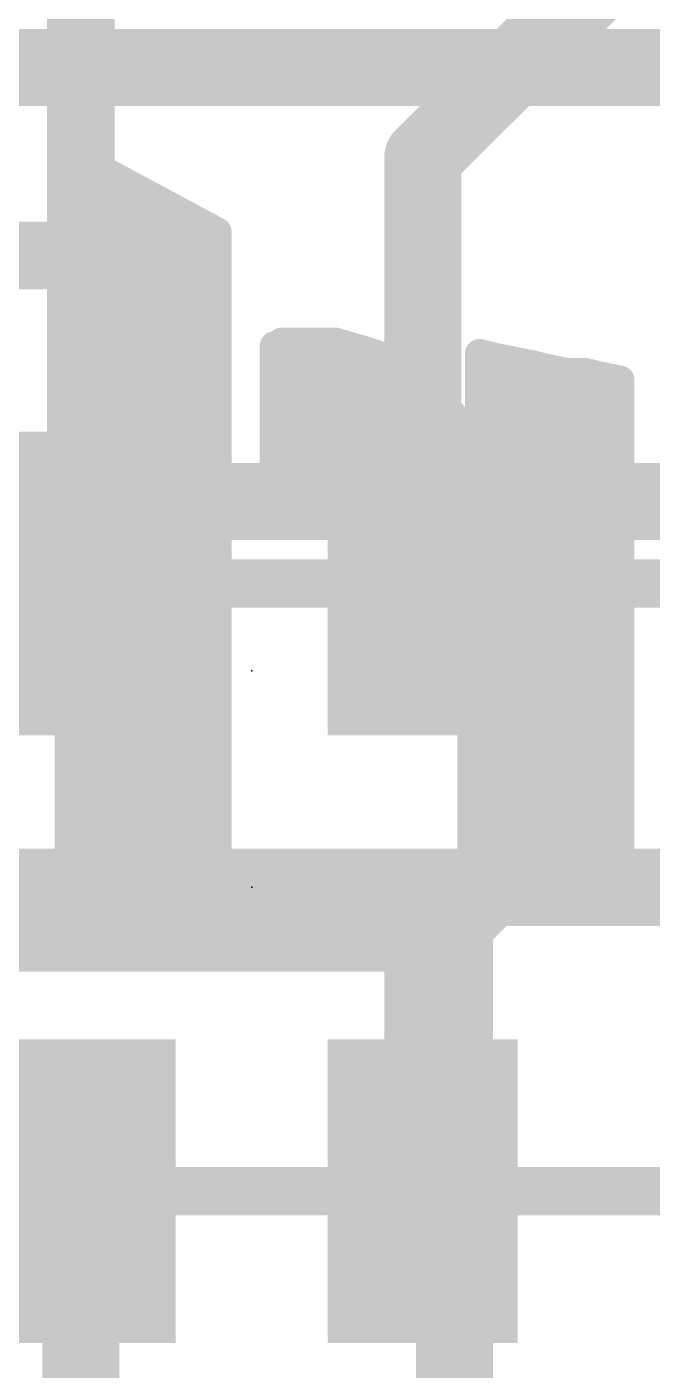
# Model space of a CAD drawing. Extents: x -31.8 to 54.9, y -9.4 to 30.
# Drawn here: x 12.108 to 13.754, y 10.159 to 13.696 of the extents above; entities that cross this region are included whole.
import ezdxf

# ---------------------------------------------------------------- set-up
doc = ezdxf.new("R2010")
doc.units = 0
for name, color, linetype in [('1', 12, 'CONTINUOUS'), ('16', 132, 'CONTINUOUS'), ('22', 253, 'CONTINUOUS'), ('23', 53, 'CONTINUOUS'), ('24', 53, 'CONTINUOUS'), ('51', 253, 'CONTINUOUS')]:
    doc.layers.add(name, color=color, linetype=linetype)

# ---------------------------------------------------------------- blocks, each defined once
blk = doc.blocks.new('RECT')
blk.add_solid([(-0.5, -0.5), (0.5, -0.5), (-0.5, 0.5), (0.5, 0.5)])

msp = doc.modelspace()

# ---------------------------------------------------------------- linework, layer by layer
at = {"layer": '1'}
for points, const_width in [([(15.394, 15.5957), (13.15, 13.3517)], 0.2032), ([(12.25, 13.901), (12.25, 13.1)], 0.1778), ([(13.15, 13.3517), (13.15, 12.23)], 0.2032), ([(10.8077, 13.0937), (12.2437, 13.0937)], 0.1778), ([(12.2437, 13.0937), (12.25, 13.1)], 0.1778), ([(12.25, 13.1), (12.25, 12.23)], 0.1778), ([(13.3286, 11.43), (13.208, 11.3094)], 0.2032), ([(13.3286, 11.43), (15.66, 11.43)], 0.2032), ([(8.7566, 11.3094), (13.208, 11.3094)], 0.2032), ([(13.15, 11.2514), (13.208, 11.3094)], 0.2032), ([(13.15, 10.63), (13.15, 11.2514)], 0.2032), ([(12.25, 9.721), (12.25, 10.63)], 0.2032)]:
    msp.add_lwpolyline(points, dxfattribs=dict(at, const_width=const_width))
for points, const_width in [([(13.2008, 13.3517, 1), (13.0992, 13.3517)], 0.1016), ([(13.1141, 13.3876, 1), (13.1859, 13.3158)], 0.1016), ([(12.2123, 13.1251, 1), (12.2751, 13.0623)], 0.0889), ([(12.2944, 13.1, 1), (12.2056, 13.1)], 0.0889), ([(12.2814, 13.0686, 1), (12.2186, 13.1314)], 0.0889), ([(12.2437, 13.0493, 1), (12.2437, 13.1381)], 0.0889), ([(12.2056, 13.1, 1), (12.2944, 13.1)], 0.0889), ([(13.0992, 12.23, 1), (13.2008, 12.23)], 0.1016), ([(12.2056, 12.23, 1), (12.2944, 12.23)], 0.0889), ([(13.3286, 11.4808, 1), (13.3286, 11.3792)], 0.1016), ([(13.3645, 11.3941, 1), (13.2927, 11.4659)], 0.1016), ([(13.1721, 11.3453, 1), (13.2439, 11.2735)], 0.1016), ([(13.2439, 11.2735, 1), (13.1721, 11.3453)], 0.1016), ([(13.208, 11.2586, 1), (13.208, 11.3602)], 0.1016), ([(13.2008, 11.2514, 1), (13.0992, 11.2514)], 0.1016), ([(13.1141, 11.2873, 1), (13.1859, 11.2155)], 0.1016), ([(12.3008, 10.63, 1), (12.1992, 10.63)], 0.1016), ([(13.0992, 10.63, 1), (13.2008, 10.63)], 0.1016)]:
    msp.add_lwpolyline(points, format="xyb", dxfattribs=dict(at, const_width=const_width))
at = {"layer": '16', "const_width": 0.2032}
for points in [[(14.1251, 12.446), (10.5394, 12.446)], [(8.2788, 11.43), (13.2334, 11.43)], [(20.32, 11.43), (13.2334, 11.43)], [(13.2334, 9.6647), (13.2334, 11.43)]]:
    msp.add_lwpolyline(points, dxfattribs=at)
at = {"layer": '16', "const_width": 0.1016}
for points in [[(13.2334, 11.4808, 1), (13.2334, 11.3792)], [(13.2842, 11.43, 1), (13.1826, 11.43)], [(13.2334, 11.3792, 1), (13.2334, 11.4808)]]:
    msp.add_lwpolyline(points, format="xyb", dxfattribs=at)
at = {"layer": '22'}
for points, const_width in [([(9.652, 13.589), (15.748, 13.589)], 0.2032), ([(12.609, 13.156), (12.219, 13.366)], 0.0762), ([(12.219, 13.366), (12.219, 12.326)], 0.0762), ([(12.219, 13.335), (12.2766, 13.335)], 0.0762), ([(12.219, 13.2588), (12.4181, 13.2588)], 0.0762), ([(12.219, 13.1826), (12.5596, 13.1826)], 0.0762), ([(12.609, 11.416), (12.609, 13.156)], 0.0762), ([(12.219, 13.1064), (12.609, 13.1064)], 0.0762), ([(12.219, 13.0302), (12.609, 13.0302)], 0.0762), ([(12.219, 12.954), (12.609, 12.954)], 0.0762), ([(12.219, 12.8778), (12.609, 12.8778)], 0.0762), ([(12.769, 12.856), (12.759, 12.856)], 0.0762), ([(12.759, 12.856), (12.759, 12.496)], 0.0762), ([(12.779, 12.866), (12.769, 12.856)], 0.0762), ([(12.919, 12.866), (12.779, 12.866)], 0.0762), ([(12.989, 12.846), (12.919, 12.866)], 0.0762), ([(13.049, 12.826), (12.989, 12.846)], 0.0762), ([(12.219, 12.326), (11.729, 12.836)], 0.0762), ([(13.119, 12.786), (13.049, 12.826)], 0.0762), ([(13.339, 12.826), (13.299, 12.836)], 0.0762), ([(13.299, 12.836), (13.299, 12.566)], 0.0762), ([(13.439, 12.806), (13.339, 12.826)], 0.0762), ([(13.479, 12.796), (13.439, 12.806)], 0.0762), ([(12.219, 12.8016), (12.609, 12.8016)], 0.0762), ([(12.759, 12.8016), (13.0917, 12.8016)], 0.0762), ([(13.169, 12.746), (13.119, 12.786)], 0.0762), ([(13.299, 12.8016), (13.4566, 12.8016)], 0.0762), ([(13.529, 12.786), (13.479, 12.796)], 0.0762), ([(13.579, 12.786), (13.529, 12.786)], 0.0762), ([(13.619, 12.776), (13.579, 12.786)], 0.0762), ([(13.669, 12.766), (13.619, 12.776)], 0.0762), ([(13.219, 12.686), (13.169, 12.746)], 0.0762), ([(13.669, 11.416), (13.669, 12.766)], 0.0762), ([(12.219, 12.7254), (12.609, 12.7254)], 0.0762), ([(12.759, 12.7254), (13.1862, 12.7254)], 0.0762), ([(13.299, 12.7254), (13.669, 12.7254)], 0.0762), ([(13.259, 12.636), (13.219, 12.686)], 0.0762), ([(12.219, 12.6492), (12.609, 12.6492)], 0.0762), ([(12.759, 12.6492), (13.2484, 12.6492)], 0.0762), ([(13.299, 12.566), (13.259, 12.636)], 0.0762), ([(13.299, 12.6492), (13.669, 12.6492)], 0.0762), ([(12.219, 12.573), (12.609, 12.573)], 0.0762), ([(12.759, 12.573), (13.295, 12.573)], 0.0762), ([(13.299, 12.573), (13.669, 12.573)], 0.0762), ([(12.219, 12.4968), (12.609, 12.4968)], 0.0762), ([(12.759, 12.4968), (12.7706, 12.4968)], 0.0762), ([(12.759, 12.496), (12.769, 12.496)], 0.0762), ([(12.769, 12.496), (12.789, 12.506)], 0.0762), ([(12.789, 12.506), (12.899, 12.506)], 0.0762), ([(12.899, 12.506), (12.999, 12.496)], 0.0762), ([(12.991, 12.4968), (13.669, 12.4968)], 0.0762), ([(12.999, 12.496), (13.079, 12.476)], 0.0762), ([(13.079, 12.476), (13.149, 12.436)], 0.0762), ([(11.6924, 12.4206), (12.1281, 12.4206)], 0.0762), ([(12.219, 12.4206), (12.609, 12.4206)], 0.0762), ([(13.149, 12.436), (13.199, 12.376)], 0.0762), ([(13.1618, 12.4206), (13.669, 12.4206)], 0.0762), ([(11.7701, 12.3444), (12.2013, 12.3444)], 0.0762), ([(12.219, 12.3444), (12.609, 12.3444)], 0.0762), ([(13.199, 12.376), (13.239, 12.306)], 0.0762), ([(13.2171, 12.3444), (13.669, 12.3444)], 0.0762), ([(13.239, 12.306), (13.259, 12.236)], 0.0762), ([(11.7677, 12.2682), (12.609, 12.2682)], 0.0762), ([(13.2498, 12.2682), (13.669, 12.2682)], 0.0762), ([(13.259, 12.236), (13.279, 12.146)], 0.0762), ([(11.7177, 12.192), (12.609, 12.192)], 0.0762), ([(13.2688, 12.192), (13.669, 12.192)], 0.0762), ([(13.279, 12.146), (13.279, 11.416)], 0.0762), ([(11.6678, 12.1158), (12.609, 12.1158)], 0.0762), ([(13.279, 12.1158), (13.669, 12.1158)], 0.0762), ([(12.069, 12.046), (12.219, 11.906)], 0.0762), ([(12.0759, 12.0396), (12.609, 12.0396)], 0.0762), ([(13.279, 12.0396), (13.669, 12.0396)], 0.0762), ([(12.1575, 11.9634), (12.609, 11.9634)], 0.0762), ([(13.279, 11.9634), (13.669, 11.9634)], 0.0762), ([(12.219, 11.906), (12.219, 11.416)], 0.0762), ([(12.219, 11.8872), (12.609, 11.8872)], 0.0762), ([(13.279, 11.8872), (13.669, 11.8872)], 0.0762), ([(12.219, 11.811), (12.609, 11.811)], 0.0762), ([(13.279, 11.811), (13.669, 11.811)], 0.0762), ([(12.219, 11.7348), (12.609, 11.7348)], 0.0762), ([(13.279, 11.7348), (13.669, 11.7348)], 0.0762), ([(12.219, 11.6586), (12.609, 11.6586)], 0.0762), ([(13.279, 11.6586), (13.669, 11.6586)], 0.0762), ([(12.219, 11.5824), (12.609, 11.5824)], 0.0762), ([(13.279, 11.5824), (13.669, 11.5824)], 0.0762), ([(12.219, 11.5062), (12.609, 11.5062)], 0.0762), ([(13.279, 11.5062), (13.669, 11.5062)], 0.0762), ([(12.219, 11.43), (12.609, 11.43)], 0.0762), ([(13.279, 11.43), (13.669, 11.43)], 0.0762), ([(12.219, 11.416), (12.609, 11.416)], 0.0762), ([(13.279, 11.416), (13.669, 11.416)], 0.0762)]:
    msp.add_lwpolyline(points, dxfattribs=dict(at, const_width=const_width))
at = {"layer": '22', "const_width": 0.0381}
for points in [[(12.228, 13.3828, 1), (12.21, 13.3492)], [(12.2381, 13.366, 1), (12.2, 13.366)], [(12.219, 13.3541, 1), (12.219, 13.316)], [(12.2766, 13.316, 1), (12.2766, 13.3541)], [(12.219, 13.2779, 1), (12.219, 13.2398)], [(12.4181, 13.2398, 1), (12.4181, 13.2779)], [(12.219, 13.2017, 1), (12.219, 13.1636)], [(12.5596, 13.1636, 1), (12.5596, 13.2017)], [(12.628, 13.156, 1), (12.5899, 13.156)], [(12.6, 13.1392, 1), (12.618, 13.1728)], [(12.219, 13.1255, 1), (12.219, 13.0874)], [(12.609, 13.0874, 1), (12.609, 13.1255)], [(12.219, 13.0493, 1), (12.219, 13.0112)], [(12.609, 13.0112, 1), (12.609, 13.0493)], [(12.219, 12.9731, 1), (12.219, 12.935)], [(12.609, 12.935, 1), (12.609, 12.9731)], [(12.219, 12.8969, 1), (12.219, 12.8588)], [(12.609, 12.8588, 1), (12.609, 12.8969)], [(12.759, 12.875, 1), (12.759, 12.8369)], [(12.7781, 12.856, 1), (12.74, 12.856)], [(12.7555, 12.8695, 1), (12.7825, 12.8425)], [(12.779, 12.8851, 1), (12.779, 12.847)], [(12.7925, 12.8525, 1), (12.7655, 12.8795)], [(12.769, 12.8369, 1), (12.769, 12.875)], [(12.9242, 12.8843, 1), (12.9138, 12.8477)], [(12.919, 12.847, 1), (12.919, 12.8851)], [(12.995, 12.8641, 1), (12.983, 12.8279)], [(12.9838, 12.8277, 1), (12.9942, 12.8643)], [(13.0585, 12.8425, 1), (13.0395, 12.8095)], [(13.043, 12.8079, 1), (13.055, 12.8441)], [(13.3036, 12.8545, 1), (13.2944, 12.8175)], [(13.3181, 12.836, 1), (13.28, 12.836)], [(13.3427, 12.8447, 1), (13.3353, 12.8073)], [(13.3344, 12.8075, 1), (13.3436, 12.8445)], [(13.4436, 12.8245, 1), (13.4344, 12.7875)], [(13.4353, 12.7873, 1), (13.4427, 12.8247)], [(12.219, 12.8207, 1), (12.219, 12.7826)], [(12.609, 12.7826, 1), (12.609, 12.8207)], [(12.759, 12.8207, 1), (12.759, 12.7826)], [(13.0917, 12.7826, 1), (13.0917, 12.8207)], [(13.1309, 12.8009, 1), (13.1071, 12.7711)], [(13.1095, 12.7695, 1), (13.1285, 12.8025)], [(13.299, 12.8207, 1), (13.299, 12.7826)], [(13.4566, 12.7826, 1), (13.4566, 12.8207)], [(13.4827, 12.8147, 1), (13.4753, 12.7773)], [(13.4744, 12.7775, 1), (13.4836, 12.8145)], [(13.529, 12.8051, 1), (13.529, 12.767)], [(13.5253, 12.7673, 1), (13.5327, 12.8047)], [(13.5836, 12.8045, 1), (13.5744, 12.7675)], [(13.579, 12.767, 1), (13.579, 12.8051)], [(13.6227, 12.7947, 1), (13.6153, 12.7573)], [(13.6144, 12.7575, 1), (13.6236, 12.7945)], [(13.1836, 12.7582, 1), (13.1544, 12.7338)], [(13.1571, 12.7311, 1), (13.1809, 12.7609)], [(13.6881, 12.766, 1), (13.65, 12.766)], [(13.6653, 12.7473, 1), (13.6727, 12.7847)], [(12.219, 12.7445, 1), (12.219, 12.7064)], [(12.609, 12.7064, 1), (12.609, 12.7445)], [(12.759, 12.7445, 1), (12.759, 12.7064)], [(13.1862, 12.7064, 1), (13.1862, 12.7445)], [(13.299, 12.7445, 1), (13.299, 12.7064)], [(13.669, 12.7064, 1), (13.669, 12.7445)], [(13.2339, 12.6979, 1), (13.2041, 12.6741)], [(13.2044, 12.6738, 1), (13.2336, 12.6982)], [(12.219, 12.6683, 1), (12.219, 12.6302)], [(12.609, 12.6302, 1), (12.609, 12.6683)], [(12.759, 12.6683, 1), (12.759, 12.6302)], [(13.2755, 12.6455, 1), (13.2425, 12.6265)], [(13.2441, 12.6241, 1), (13.2739, 12.6479)], [(13.2484, 12.6302, 1), (13.2484, 12.6683)], [(13.299, 12.6683, 1), (13.299, 12.6302)], [(13.669, 12.6302, 1), (13.669, 12.6683)], [(12.219, 12.5921, 1), (12.219, 12.554)], [(12.609, 12.554, 1), (12.609, 12.5921)], [(12.759, 12.5921, 1), (12.759, 12.554)], [(13.299, 12.5921, 1), (13.299, 12.554)], [(13.2825, 12.5565, 1), (13.3155, 12.5755)], [(13.295, 12.554, 1), (13.295, 12.5921)], [(13.669, 12.554, 1), (13.669, 12.5921)], [(13.28, 12.566, 1), (13.3181, 12.566)], [(12.219, 12.5159, 1), (12.219, 12.4778)], [(12.609, 12.4778, 1), (12.609, 12.5159)], [(12.759, 12.5159, 1), (12.759, 12.4778)], [(12.759, 12.5151, 1), (12.759, 12.477)], [(12.7605, 12.513, 1), (12.7775, 12.479)], [(12.769, 12.477, 1), (12.769, 12.5151)], [(12.789, 12.5251, 1), (12.789, 12.487)], [(12.7706, 12.4778, 1), (12.7706, 12.5159)], [(12.7975, 12.489, 1), (12.7805, 12.523)], [(12.9009, 12.525, 1), (12.8971, 12.487)], [(12.899, 12.487, 1), (12.899, 12.5251)], [(12.991, 12.5159, 1), (12.991, 12.4778)], [(13.0036, 12.5145, 1), (12.9944, 12.4775)], [(12.9971, 12.477, 1), (13.0009, 12.515)], [(13.669, 12.4778, 1), (13.669, 12.5159)], [(12.74, 12.496, 1), (12.7781, 12.496)], [(13.0885, 12.4925, 1), (13.0695, 12.4595)], [(13.0744, 12.4575, 1), (13.0836, 12.4945)], [(12.1281, 12.4016, 1), (12.1281, 12.4397)], [(12.219, 12.4397, 1), (12.219, 12.4016)], [(12.609, 12.4016, 1), (12.609, 12.4397)], [(13.1636, 12.4482, 1), (13.1344, 12.4238)], [(13.1395, 12.4195, 1), (13.1585, 12.4525)], [(13.1618, 12.4397, 1), (13.1618, 12.4016)], [(13.669, 12.4016, 1), (13.669, 12.4397)], [(12.219, 12.3635, 1), (12.219, 12.3254)], [(12.2013, 12.3254, 1), (12.2013, 12.3635)], [(12.609, 12.3254, 1), (12.609, 12.3635)], [(13.2155, 12.3855, 1), (13.1825, 12.3665)], [(13.1844, 12.3638, 1), (13.2136, 12.3882)], [(13.2171, 12.3635, 1), (13.2171, 12.3254)], [(13.669, 12.3254, 1), (13.669, 12.3635)], [(12.2053, 12.3128, 1), (12.2327, 12.3392)], [(12.2, 12.326, 1), (12.2381, 12.326)], [(13.2573, 12.3112, 1), (13.2207, 12.3008)], [(13.2225, 12.2965, 1), (13.2555, 12.3155)], [(12.609, 12.2492, 1), (12.609, 12.2873)], [(13.2498, 12.2873, 1), (13.2498, 12.2492)], [(13.669, 12.2492, 1), (13.669, 12.2873)], [(13.2776, 12.2401, 1), (13.2404, 12.2319)], [(13.2407, 12.2308, 1), (13.2773, 12.2412)], [(12.609, 12.173, 1), (12.609, 12.2111)], [(13.2688, 12.2111, 1), (13.2688, 12.173)], [(13.669, 12.173, 1), (13.669, 12.2111)], [(13.298, 12.146, 1), (13.2599, 12.146)], [(13.2604, 12.1419, 1), (13.2976, 12.1501)], [(12.609, 12.0968, 1), (12.609, 12.1349)], [(13.279, 12.1349, 1), (13.279, 12.0968)], [(13.669, 12.0968, 1), (13.669, 12.1349)], [(12.609, 12.0206, 1), (12.609, 12.0587)], [(13.279, 12.0587, 1), (13.279, 12.0206)], [(13.669, 12.0206, 1), (13.669, 12.0587)], [(12.1575, 11.9825, 1), (12.1575, 11.9444)], [(12.609, 11.9444, 1), (12.609, 11.9825)], [(13.279, 11.9825, 1), (13.279, 11.9444)], [(13.669, 11.9444, 1), (13.669, 11.9825)], [(12.219, 11.9063, 1), (12.219, 11.8681)], [(12.2381, 11.906, 1), (12.2, 11.906)], [(12.206, 11.8921, 1), (12.232, 11.9199)], [(12.609, 11.8681, 1), (12.609, 11.9063)], [(13.279, 11.9063, 1), (13.279, 11.8681)], [(13.669, 11.8681, 1), (13.669, 11.9063)], [(12.219, 11.83, 1), (12.219, 11.7919)], [(12.609, 11.7919, 1), (12.609, 11.83)], [(13.279, 11.83, 1), (13.279, 11.7919)], [(13.669, 11.7919, 1), (13.669, 11.83)], [(12.219, 11.7538, 1), (12.219, 11.7157)], [(12.609, 11.7157, 1), (12.609, 11.7538)], [(13.279, 11.7538, 1), (13.279, 11.7157)], [(13.669, 11.7157, 1), (13.669, 11.7538)], [(12.219, 11.6776, 1), (12.219, 11.6395)], [(12.609, 11.6395, 1), (12.609, 11.6776)], [(13.279, 11.6776, 1), (13.279, 11.6395)], [(13.669, 11.6395, 1), (13.669, 11.6776)], [(12.219, 11.6014, 1), (12.219, 11.5633)], [(12.609, 11.5633, 1), (12.609, 11.6014)], [(13.279, 11.6014, 1), (13.279, 11.5633)], [(13.669, 11.5633, 1), (13.669, 11.6014)], [(12.219, 11.5252, 1), (12.219, 11.4871)], [(12.609, 11.4871, 1), (12.609, 11.5252)], [(13.279, 11.5252, 1), (13.279, 11.4871)], [(13.669, 11.4871, 1), (13.669, 11.5252)], [(12.219, 11.449, 1), (12.219, 11.4109)], [(12.609, 11.4109, 1), (12.609, 11.449)], [(13.279, 11.449, 1), (13.279, 11.4109)], [(13.669, 11.4109, 1), (13.669, 11.449)], [(12.219, 11.4351, 1), (12.219, 11.397)], [(12.2, 11.416, 1), (12.2381, 11.416)], [(12.5899, 11.416, 1), (12.628, 11.416)], [(12.609, 11.397, 1), (12.609, 11.4351)], [(13.279, 11.4351, 1), (13.279, 11.397)], [(13.2599, 11.416, 1), (13.298, 11.416)], [(13.65, 11.416, 1), (13.6881, 11.416)], [(13.669, 11.397, 1), (13.669, 11.4351)]]:
    msp.add_lwpolyline(points, format="xyb", dxfattribs=at)
at = {"layer": '23'}
msp.add_point((12.7, 11.43), dxfattribs=at)
at = {"layer": '24'}
msp.add_point((12.7, 12), dxfattribs=at)
at = {"layer": '51', "const_width": 0.127}
for points in [[(14.5, 12.23), (10.9, 12.23)], [(14.5, 10.63), (10.9, 10.63)]]:
    msp.add_lwpolyline(points, dxfattribs=at)

# ---------------------------------------------------------------- block references
at = {"layer": '1', "xscale": 0.5, "yscale": 0.8}
for p in [(12.25, 12.23), (13.15, 12.23), (12.25, 10.63), (13.15, 10.63)]:
    msp.add_blockref('RECT', p, dxfattribs=at)

doc.saveas('drawing.dxf')
